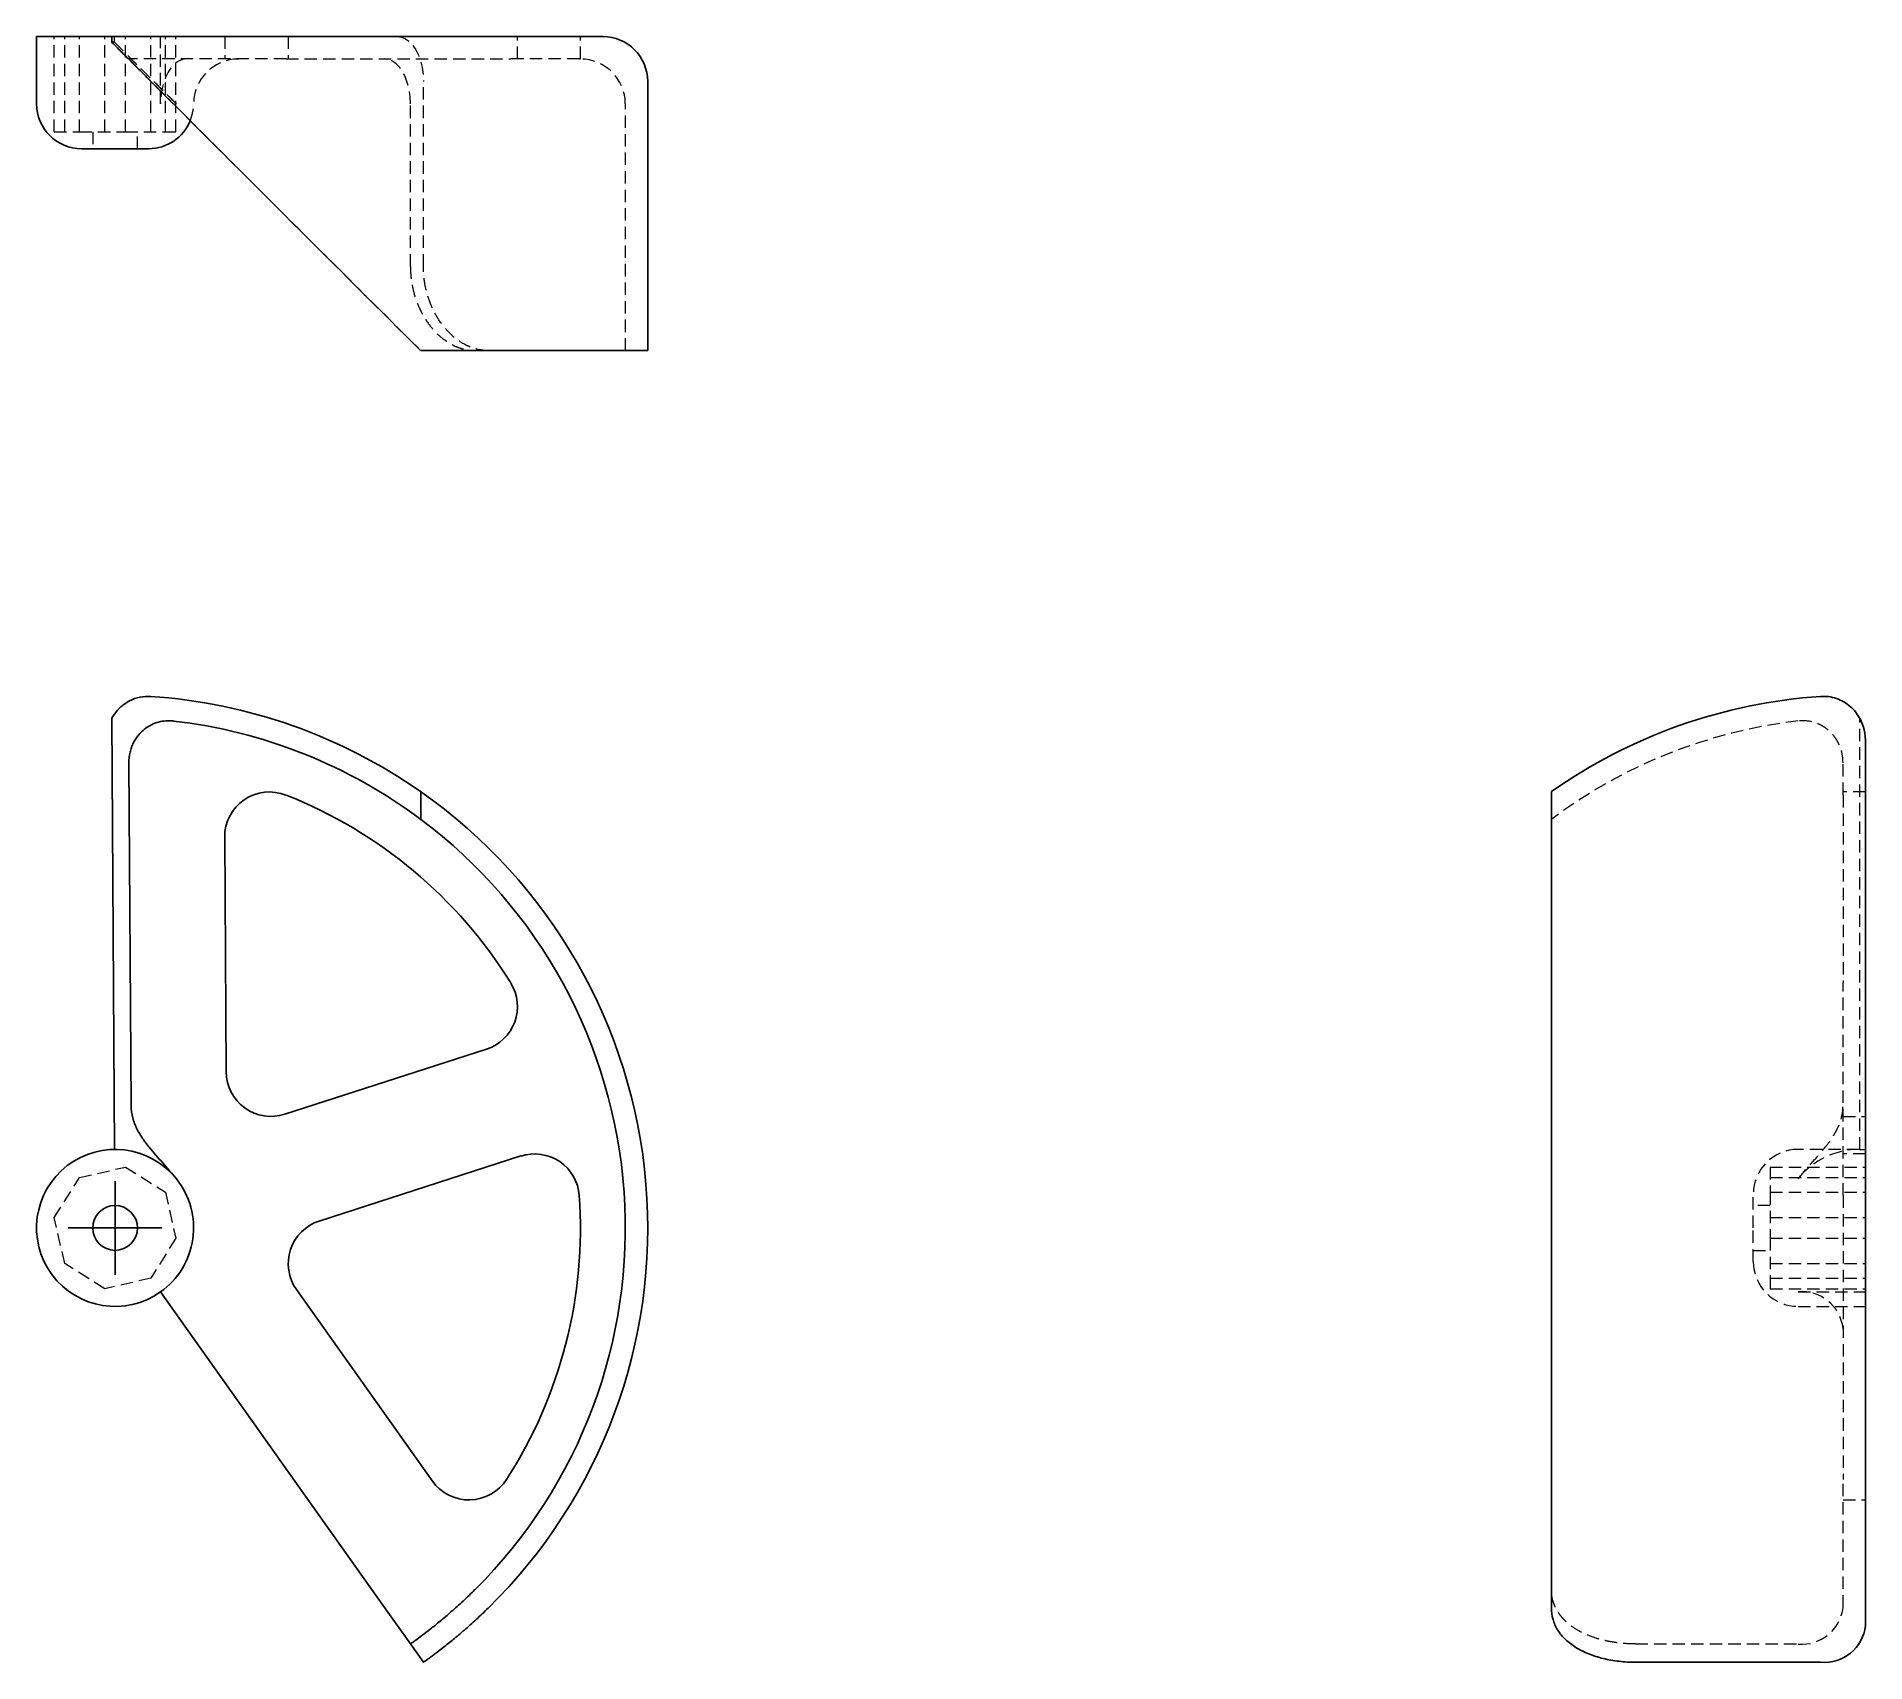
# Model space of a CAD drawing. Header units: millimetres. Extents: x 52 to 239, y 7 to 174.
import ezdxf

# ---------------------------------------------------------------- set-up
doc = ezdxf.new("R2010")
doc.units = ezdxf.units.MM
doc.linetypes.add('HIDDEN', pattern=[1.905, 1.27, -0.635])
doc.layers.add('10', color=7, linetype='Continuous')

# ---------------------------------------------------------------- blocks, each defined once
blk = doc.blocks.new('SW_CENTERMARKSYMBOL_0')
at = {"layer": '10', "color": 0}
for p, q in [((0, 2.5), (0, 4.8)), ((0, 0), (0, 2.5)), ((-2.5, 0), (-4.8, 0)), ((0, 0), (-2.5, 0)), ((0, 0), (0, -2.5)), ((0, 0), (2.5, 0)), ((2.5, 0), (4.8, 0)), ((0, -2.5), (0, -4.8))]:
    blk.add_line(p, q, dxfattribs=at)

msp = doc.modelspace()

# ---------------------------------------------------------------- linework, layer by layer
at = {"color": 7, "linetype": 'Continuous', "lineweight": 25}
for p, q in [((51.63, 174.36), (51.63, 167.45)), ((51.63, 174.36), (59.36, 174.36)), ((59.36, 174.36), (109.76, 174.36)), ((114.37, 142.13), (114.37, 169.76)), ((63.14, 162.85), (56.24, 162.85)), ((91.06, 142.13), (114.37, 142.13)), ((59.64, 60.13), (59.35, 104.38)), ((239.36, 102.15), (239.36, 11.24)), ((61.11, 99.82), (61.34, 64.63)), ((91.06, 96.86), (91.07, 94.01)), ((207.13, 96.86), (207.13, 13.05)), ((71.1, 68.09), (70.94, 92.19)), ((77.11, 63.74), (97.81, 70.41)), ((80.65, 52.78), (101.34, 59.46)), ((67.02, 41.75), (64.35, 45.5)), ((78.31, 45.74), (92.26, 26.08)), ((67.02, 41.75), (87.34, 13.12)), ((90.01, 9.37), (87.34, 13.12)), ((91.34, 7.49), (90.01, 9.37)), ((215.76, 7.49), (234.76, 7.49))]:
    msp.add_line(p, q, dxfattribs=at)
at = {"color": 7, "linetype": 'HIDDEN', "lineweight": 18}
for p, q in [((53.45, 164.58), (53.45, 174.36)), ((54.53, 164.58), (54.53, 174.36)), ((56.03, 164.58), (56.03, 174.36)), ((58.63, 164.58), (58.63, 174.36)), ((59.64, 173.78), (59.35, 173.78)), ((59.64, 173.78), (59.64, 174.36)), ((60.75, 164.58), (60.75, 174.36)), ((63.36, 164.58), (63.36, 174.36)), ((64.35, 167.45), (64.35, 174.36)), ((64.85, 164.58), (64.85, 174.36)), ((65.93, 164.58), (65.93, 174.36)), ((70.94, 174.36), (70.94, 172.06)), ((77.46, 174.36), (77.46, 172.06)), ((101, 172.06), (101, 174.36)), ((107.46, 172.06), (107.46, 174.36)), ((77.24, 172.06), (61.11, 172.06)), ((77.24, 172.06), (100.31, 172.06)), ((107.35, 172.06), (100.31, 172.06)), ((107.35, 172.06), (107.46, 172.06)), ((91.34, 150.76), (91.34, 169.76)), ((90.01, 150.76), (90.01, 167.45)), ((112.07, 142.13), (112.07, 167.45)), ((53.45, 164.58), (56.03, 164.58)), ((56.03, 164.58), (60.75, 164.58)), ((57.39, 164.58), (57.39, 162.85)), ((60.75, 164.58), (64.85, 164.58)), ((61.99, 162.85), (61.99, 164.58)), ((64.85, 164.58), (65.93, 164.58)), ((238.45, 104.88), (238.78, 104.38)), ((238.78, 60.13), (238.78, 104.38)), ((237.06, 96.51), (237.06, 99.82)), ((239.36, 96.83), (237.06, 96.83)), ((237.06, 96.51), (237.06, 77.22)), ((237.06, 55.39), (237.06, 77.22)), ((237.06, 63.52), (239.36, 63.52)), ((238.73, 60.13), (232.45, 60.13)), ((238.78, 60.13), (239.36, 60.13)), ((56.03, 57.24), (60.75, 58.32)), ((60.75, 58.32), (64.85, 55.74)), ((229.58, 58.32), (229.58, 55.74)), ((229.58, 58.32), (239.36, 58.32)), ((239.36, 59.68), (237.06, 59.68)), ((53.45, 53.13), (56.03, 57.24)), ((229.58, 57.24), (239.36, 57.24)), ((64.85, 55.74), (65.93, 51.02)), ((227.85, 52.07), (227.85, 55.53)), ((229.58, 55.74), (229.58, 51.02)), ((229.58, 55.74), (239.36, 55.74)), ((237.06, 55.39), (237.06, 26.26)), ((54.53, 48.41), (53.45, 53.13)), ((229.58, 54.38), (227.85, 54.38)), ((229.58, 53.13), (239.36, 53.13)), ((65.93, 51.02), (63.36, 46.91)), ((227.85, 48.62), (227.85, 52.07)), ((229.58, 51.02), (239.36, 51.02)), ((229.58, 51.02), (229.58, 46.91)), ((227.85, 49.77), (229.58, 49.77)), ((58.63, 45.83), (54.53, 48.41)), ((229.58, 48.41), (239.36, 48.41)), ((63.36, 46.91), (58.63, 45.83)), ((229.58, 46.91), (229.58, 45.83)), ((229.58, 46.91), (239.36, 46.91)), ((229.58, 45.83), (239.36, 45.83)), ((232.45, 45.5), (239.36, 45.5)), ((232.45, 44.02), (239.36, 44.02)), ((237.06, 13.12), (237.06, 26.26)), ((237.06, 24.15), (239.36, 24.15)), ((215.76, 9.37), (232.45, 9.37))]:
    msp.add_line(p, q, dxfattribs=at)
at = {"color": 7, "linetype": 'HIDDEN', "lineweight": 18, "flags": 128}
for points in [[(88.68, 174.36), (89.09, 174.3), (89.5, 174.13), (89.89, 173.86), (90.24, 173.48), (90.56, 173.01), (90.83, 172.46), (91.05, 171.85), (91.21, 171.18), (91.31, 170.48), (91.34, 169.76)], [(67.02, 172.06), (66.6, 172), (66.2, 171.83), (65.81, 171.56), (65.45, 171.18), (65.14, 170.71), (64.86, 170.16), (64.65, 169.54), (64.49, 168.88), (64.39, 168.17), (64.35, 167.45)], [(90.01, 167.45), (89.98, 168.17), (89.88, 168.88), (89.72, 169.54), (89.5, 170.16), (89.23, 170.71), (88.91, 171.18), (88.55, 171.56), (88.17, 171.83), (87.76, 172), (87.34, 172.06)]]:
    msp.add_lwpolyline(points, dxfattribs=at)
at = {"color": 7, "linetype": 'Continuous', "lineweight": 25}
msp.add_circle((59.69, 52.07), 2.3, dxfattribs=at)
for centre, radius, start, end in [((68.03, 173.85), 8.68, 176.6583, 180.4578), ((109.76, 169.76), 4.6, 0, 90), ((56.24, 167.45), 4.6, 180, 270), ((63.14, 167.45), 4.6, 270, 337.8263), ((59.69, 52.07), 54.68, 54.9958, 86.1468), ((59.69, 52.07), 52.38, 53.187, 83.4295), ((234.76, 102.15), 4.6, 0, 36.5362), ((75.54, 92.22), 4.6, 68.451, 180.3724), ((59.69, 52.07), 47.77, 31.7589, 68.451), ((59.69, 52.07), 54.68, 314.4571, 54.9958), ((59.69, 52.07), 52.38, 314.86, 53.187), ((96.39, 74.79), 4.6, 287.8724, 31.7589), ((75.7, 68.12), 4.6, 180.3724, 287.8724), ((59.69, 52.07), 8.06, 38.5856, 305.3724), ((102.75, 55.07), 4.6, 3.9858, 107.8724), ((59.69, 52.07), 8.06, 305.3724, 38.5856), ((59.69, 52.07), 47.77, 327.2937, 3.9858), ((82.06, 48.4), 4.6, 107.8724, 215.3724), ((96.01, 28.75), 4.6, 215.3724, 327.2937), ((235.14, 11.72), 4.25, 264.7864, 353.6017)]:
    msp.add_arc(centre, radius, start, end, dxfattribs=at)
at = {"color": 7, "linetype": 'HIDDEN', "lineweight": 18}
for centre, radius, start, end in [((72.35, 167.45), 4.6, 90, 180), ((107.46, 167.45), 4.6, 0, 90), ((63.14, 167.45), 4.6, 337.8263, 0), ((234.76, 102.15), 4.6, 0, 28.9556), ((232.45, 55.53), 4.6, 90, 180), ((232.45, 48.62), 4.6, 180, 270), ((232.84, 41.28), 4.25, 6.3983, 95.2136), ((232.84, 13.59), 4.25, 264.7864, 353.6017)]:
    msp.add_arc(centre, radius, start, end, dxfattribs=at)
for centre, major_axis, ratio, start_param, end_param in [((59.69, 173.78), (-8.06, 8.06), 0.00325, 1.567547, 2.471397), ((59.69, 173.78), (-52.38, 52.38), 0.00325, 1.688722, 2.216554), ((238.78, 52.07), (37.16, -37.16), 0.993522, 2.47412, 3.001952), ((238.78, 52.07), (-5.72, 5.72), 0.993522, 5.494537, 6.398387)]:
    msp.add_ellipse(centre, major_axis=major_axis, ratio=ratio, start_param=start_param, end_param=end_param, dxfattribs=at)
at = {"color": 7, "linetype": 'Continuous', "lineweight": 25}
for centre, major_axis, ratio, start_param, end_param in [((59.69, 173.78), (-54.68, 54.68), 0.00325, 1.641298, 2.184984), ((238.78, 52.07), (38.79, -38.79), 0.993522, 2.426696, 2.970382)]:
    msp.add_ellipse(centre, major_axis=major_axis, ratio=ratio, start_param=start_param, end_param=end_param, dxfattribs=at)
for points, knots in [([(63.36, 169.76), (62.99, 170.13), (62.62, 170.5), (61.88, 171.24), (61.51, 171.61), (60.99, 172.14), (60.82, 172.31), (60.48, 172.64), (60.32, 172.81), (59.86, 173.27), (59.58, 173.55), (59.35, 173.78)], [0, 0, 0, 0, 0.25, 0.25, 0.5, 0.5, 0.625, 0.625, 0.75, 0.75, 1, 1, 1, 1]), ([(63.36, 106.63), (62.99, 106.65), (62.62, 106.63), (61.88, 106.48), (61.51, 106.35), (60.99, 106.08), (60.82, 105.97), (60.48, 105.73), (60.32, 105.6), (59.86, 105.15), (59.58, 104.8), (59.35, 104.38)], [0, 0, 0, 0, 0.25, 0.25, 0.5, 0.5, 0.625, 0.625, 0.75, 0.75, 1, 1, 1, 1]), ([(234.76, 106.63), (235.03, 106.63), (235.58, 106.64), (236.38, 106.44), (237.15, 106.1), (237.8, 105.62), (238.24, 105.2), (238.41, 104.93), (238.45, 104.88)], [0, 0, 0, 0, 0.204408, 0.412966, 0.606936, 0.805872, 0.96224, 1, 1, 1, 1]), ([(61.11, 99.82), (61.1, 100.19), (61.14, 100.55), (61.27, 101.07), (61.32, 101.23), (61.43, 101.56), (61.5, 101.71), (61.65, 102.01), (61.73, 102.15), (61.9, 102.42), (62, 102.54), (62.29, 102.89), (62.5, 103.1), (62.95, 103.45), (63.18, 103.6), (63.66, 103.84), (63.91, 103.93), (64.66, 104.13), (65.17, 104.16), (65.68, 104.11)], [0, 0, 0, 0, 0.125, 0.125, 0.1875, 0.1875, 0.25, 0.25, 0.3125, 0.3125, 0.375, 0.375, 0.5, 0.5, 0.625, 0.625, 0.75, 0.75, 1, 1, 1, 1]), ([(65.99, 57.1), (65.53, 57.67), (65.06, 58.21), (64.11, 59.28), (63.63, 59.81), (62.95, 60.65), (62.73, 60.94), (62.41, 61.41), (62.31, 61.57), (62.12, 61.89), (62.02, 62.07), (61.76, 62.59), (61.61, 62.97), (61.4, 63.78), (61.34, 64.2), (61.34, 64.63)], [0, 0, 0, 0, 0.25, 0.25, 0.5, 0.5, 0.625, 0.625, 0.6875, 0.6875, 0.75, 0.75, 0.875, 0.875, 1, 1, 1, 1]), ([(90.01, 9.37), (90.01, 9.37), (90.06, 9.4), (90.19, 9.5), (90.25, 9.54), (90.38, 9.63), (90.46, 9.69), (90.72, 9.88), (90.94, 10.04), (91.44, 10.42), (91.73, 10.64), (92.36, 11.13), (92.7, 11.41), (93.25, 11.86), (93.44, 12.02), (93.82, 12.34), (94.2, 12.68), (94.6, 13.03), (95, 13.39), (95.21, 13.58), (95.82, 14.15), (96.23, 14.55), (96.63, 14.95)], [0, 0, 0, 0, 0.125, 0.125, 0.1875, 0.1875, 0.25, 0.25, 0.375, 0.375, 0.5, 0.5, 0.625, 0.625, 0.6875, 0.6875, 0.75, 0.8125, 0.8125, 0.875, 0.875, 1, 1, 1, 1]), ([(97.98, 13.05), (97.58, 12.65), (97.17, 12.26), (96.56, 11.7), (96.36, 11.51), (95.95, 11.15), (95.75, 10.97), (95.15, 10.45), (94.77, 10.13), (94.05, 9.53), (93.7, 9.26), (93.07, 8.76), (92.78, 8.55), (92.4, 8.26), (92.28, 8.17), (92.07, 8.01), (91.87, 7.87), (91.72, 7.76), (91.58, 7.66), (91.52, 7.62), (91.39, 7.52), (91.34, 7.49), (91.34, 7.49)], [0, 0, 0, 0, 0.125, 0.125, 0.1875, 0.1875, 0.25, 0.25, 0.375, 0.375, 0.5, 0.5, 0.625, 0.625, 0.6875, 0.6875, 0.75, 0.8125, 0.8125, 0.875, 0.875, 1, 1, 1, 1]), ([(207.13, 13.05), (207.13, 12.65), (207.18, 12.26), (207.35, 11.7), (207.41, 11.51), (207.58, 11.15), (207.67, 10.97), (207.99, 10.45), (208.26, 10.13), (208.88, 9.53), (209.25, 9.26), (210.04, 8.76), (210.48, 8.55), (211.19, 8.26), (211.43, 8.17), (211.93, 8.01), (212.44, 7.87), (212.97, 7.76), (213.51, 7.66), (213.79, 7.62), (214.63, 7.52), (215.19, 7.49), (215.76, 7.49)], [0, 0, 0, 0, 0.125, 0.125, 0.1875, 0.1875, 0.25, 0.25, 0.375, 0.375, 0.5, 0.5, 0.625, 0.625, 0.6875, 0.6875, 0.75, 0.8125, 0.8125, 0.875, 0.875, 1, 1, 1, 1])]:
    msp.add_open_spline(points, degree=3, knots=knots, dxfattribs=at)
at = {"color": 7, "linetype": 'HIDDEN', "lineweight": 18}
for points, knots in [([(61.11, 172.06), (61.1, 172.06), (61.14, 172.01), (61.27, 171.89), (61.32, 171.84), (61.43, 171.72), (61.5, 171.65), (61.65, 171.5), (61.73, 171.42), (61.9, 171.24), (62, 171.15), (62.29, 170.86), (62.5, 170.64), (62.95, 170.2), (63.18, 169.96), (63.66, 169.48), (63.91, 169.23), (64.66, 168.47), (65.17, 167.97), (65.68, 167.45)], [0, 0, 0, 0, 0.125, 0.125, 0.1875, 0.1875, 0.25, 0.25, 0.3125, 0.3125, 0.375, 0.375, 0.5, 0.5, 0.625, 0.625, 0.75, 0.75, 1, 1, 1, 1]), ([(65.99, 167.45), (65.53, 167.9), (65.06, 168.37), (64.11, 169.32), (63.63, 169.79), (62.95, 170.47), (62.73, 170.69), (62.41, 171), (62.31, 171.1), (62.12, 171.29), (62.02, 171.39), (61.76, 171.64), (61.61, 171.79), (61.4, 172), (61.34, 172.06), (61.34, 172.06)], [0, 0, 0, 0, 0.25, 0.25, 0.5, 0.5, 0.625, 0.625, 0.6875, 0.6875, 0.75, 0.75, 0.875, 0.875, 1, 1, 1, 1]), ([(90.01, 150.76), (90.01, 150.19), (90.06, 149.63), (90.19, 148.8), (90.25, 148.53), (90.38, 147.98), (90.46, 147.71), (90.72, 146.93), (90.94, 146.43), (91.44, 145.49), (91.73, 145.05), (92.36, 144.25), (92.7, 143.89), (93.25, 143.42), (93.44, 143.27), (93.82, 143.01), (94.2, 142.77), (94.6, 142.58), (95, 142.42), (95.21, 142.35), (95.82, 142.18), (96.23, 142.13), (96.63, 142.13)], [0, 0, 0, 0, 0.125, 0.125, 0.1875, 0.1875, 0.25, 0.25, 0.375, 0.375, 0.5, 0.5, 0.625, 0.625, 0.6875, 0.6875, 0.75, 0.8125, 0.8125, 0.875, 0.875, 1, 1, 1, 1]), ([(97.98, 142.13), (97.58, 142.13), (97.17, 142.18), (96.56, 142.35), (96.36, 142.41), (95.95, 142.58), (95.75, 142.67), (95.15, 142.99), (94.77, 143.26), (94.05, 143.88), (93.7, 144.25), (93.07, 145.04), (92.78, 145.48), (92.4, 146.19), (92.28, 146.43), (92.07, 146.93), (91.87, 147.44), (91.72, 147.97), (91.58, 148.51), (91.52, 148.79), (91.39, 149.63), (91.34, 150.19), (91.34, 150.76)], [0, 0, 0, 0, 0.125, 0.125, 0.1875, 0.1875, 0.25, 0.25, 0.375, 0.375, 0.5, 0.5, 0.625, 0.625, 0.6875, 0.6875, 0.75, 0.8125, 0.8125, 0.875, 0.875, 1, 1, 1, 1]), ([(237.06, 99.82), (237.06, 100.19), (237.01, 100.55), (236.89, 101.07), (236.84, 101.23), (236.72, 101.56), (236.65, 101.71), (236.5, 102.01), (236.42, 102.15), (236.24, 102.42), (236.15, 102.54), (235.86, 102.89), (235.64, 103.1), (235.2, 103.45), (234.96, 103.6), (234.48, 103.84), (234.23, 103.93), (233.47, 104.13), (232.97, 104.16), (232.45, 104.11)], [0, 0, 0, 0, 0.125, 0.125, 0.1875, 0.1875, 0.25, 0.25, 0.3125, 0.3125, 0.375, 0.375, 0.5, 0.5, 0.625, 0.625, 0.75, 0.75, 1, 1, 1, 1]), ([(232.45, 57.1), (232.9, 57.67), (233.37, 58.21), (234.32, 59.28), (234.79, 59.81), (235.47, 60.65), (235.69, 60.94), (236, 61.41), (236.1, 61.57), (236.29, 61.89), (236.39, 62.07), (236.64, 62.59), (236.79, 62.97), (237, 63.78), (237.06, 64.2), (237.06, 64.63)], [0, 0, 0, 0, 0.25, 0.25, 0.5, 0.5, 0.625, 0.625, 0.6875, 0.6875, 0.75, 0.75, 0.875, 0.875, 1, 1, 1, 1]), ([(215.76, 9.37), (215.19, 9.37), (214.63, 9.4), (213.8, 9.5), (213.53, 9.54), (212.98, 9.63), (212.71, 9.69), (211.93, 9.88), (211.43, 10.04), (210.49, 10.42), (210.05, 10.64), (209.25, 11.13), (208.89, 11.41), (208.42, 11.86), (208.27, 12.02), (208.01, 12.34), (207.77, 12.68), (207.58, 13.03), (207.42, 13.39), (207.35, 13.58), (207.18, 14.15), (207.13, 14.55), (207.13, 14.95)], [0, 0, 0, 0, 0.125, 0.125, 0.1875, 0.1875, 0.25, 0.25, 0.375, 0.375, 0.5, 0.5, 0.625, 0.625, 0.6875, 0.6875, 0.75, 0.8125, 0.8125, 0.875, 0.875, 1, 1, 1, 1])]:
    msp.add_open_spline(points, degree=3, knots=knots, dxfattribs=at)

# ---------------------------------------------------------------- block references
at = {"layer": '10'}
msp.add_blockref('SW_CENTERMARKSYMBOL_0', (59.69, 52.07), dxfattribs=at)

doc.saveas('drawing.dxf')
